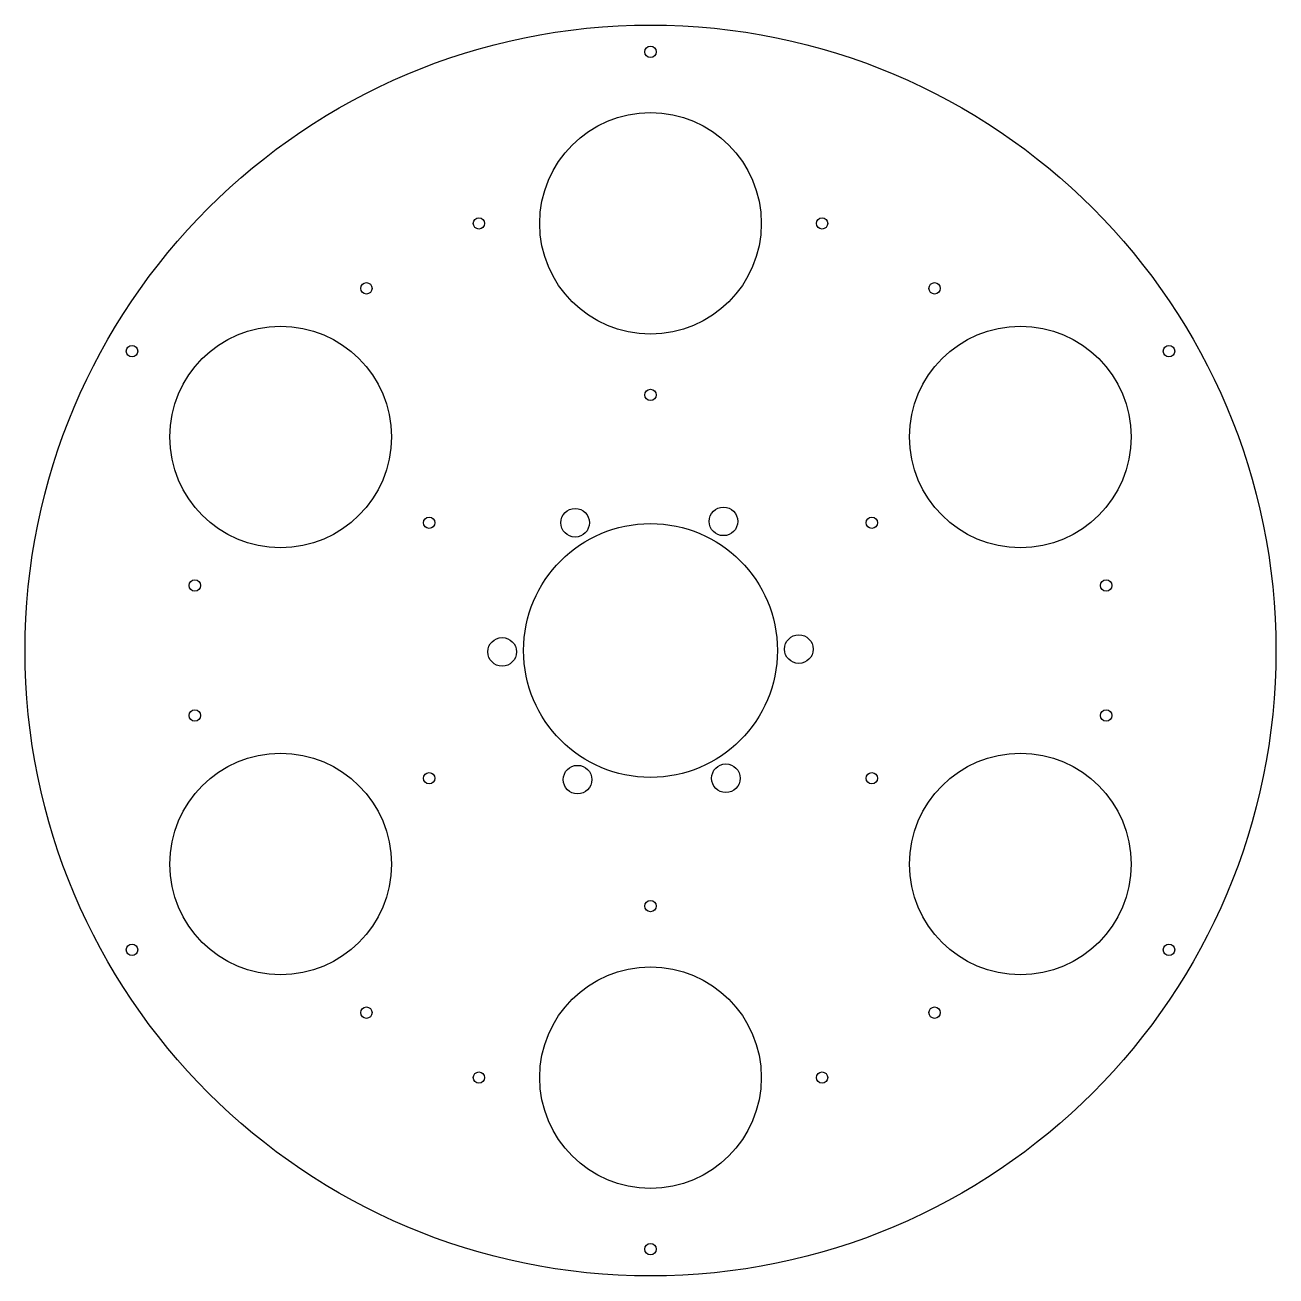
# Model space of a CAD drawing. Header units: millimetres. Extents: x -175 to 175, y -175 to 175.
import ezdxf

# ---------------------------------------------------------------- set-up
doc = ezdxf.new("R2010")
doc.units = ezdxf.units.MM

msp = doc.modelspace()

# ---------------------------------------------------------------- linework, layer by layer
at = {"color": 7, "linetype": 'Continuous', "lineweight": 25}
for centre, radius in [((0, 0), 175), ((0, 167.5), 1.6), ((0, 119.5), 31), ((-48, 119.5), 1.6), ((48, 119.5), 1.6), ((-79.49, 101.32), 1.6), ((79.49, 101.32), 1.6), ((-103.49, 59.75), 31), ((103.49, 59.75), 31), ((-145.06, 83.75), 1.6), ((145.06, 83.75), 1.6), ((0, 71.5), 1.6), ((-21.08, 35.75), 4), ((20.42, 36.13), 4), ((-61.92, 35.75), 1.6), ((0, 0), 35.5), ((61.92, 35.75), 1.6), ((-127.49, 18.18), 1.6), ((127.49, 18.18), 1.6), ((-41.5, -0.38), 4), ((41.5, 0.38), 4), ((-127.49, -18.18), 1.6), ((127.49, -18.18), 1.6), ((-103.49, -59.75), 31), ((103.49, -59.75), 31), ((-61.92, -35.75), 1.6), ((-20.42, -36.13), 4), ((21.08, -35.75), 4), ((61.92, -35.75), 1.6), ((0, -71.5), 1.6), ((-145.06, -83.75), 1.6), ((145.06, -83.75), 1.6), ((0, -119.5), 31), ((-79.49, -101.32), 1.6), ((79.49, -101.32), 1.6), ((-48, -119.5), 1.6), ((48, -119.5), 1.6), ((0, -167.5), 1.6)]:
    msp.add_circle(centre, radius, dxfattribs=at)

doc.saveas('drawing.dxf')
